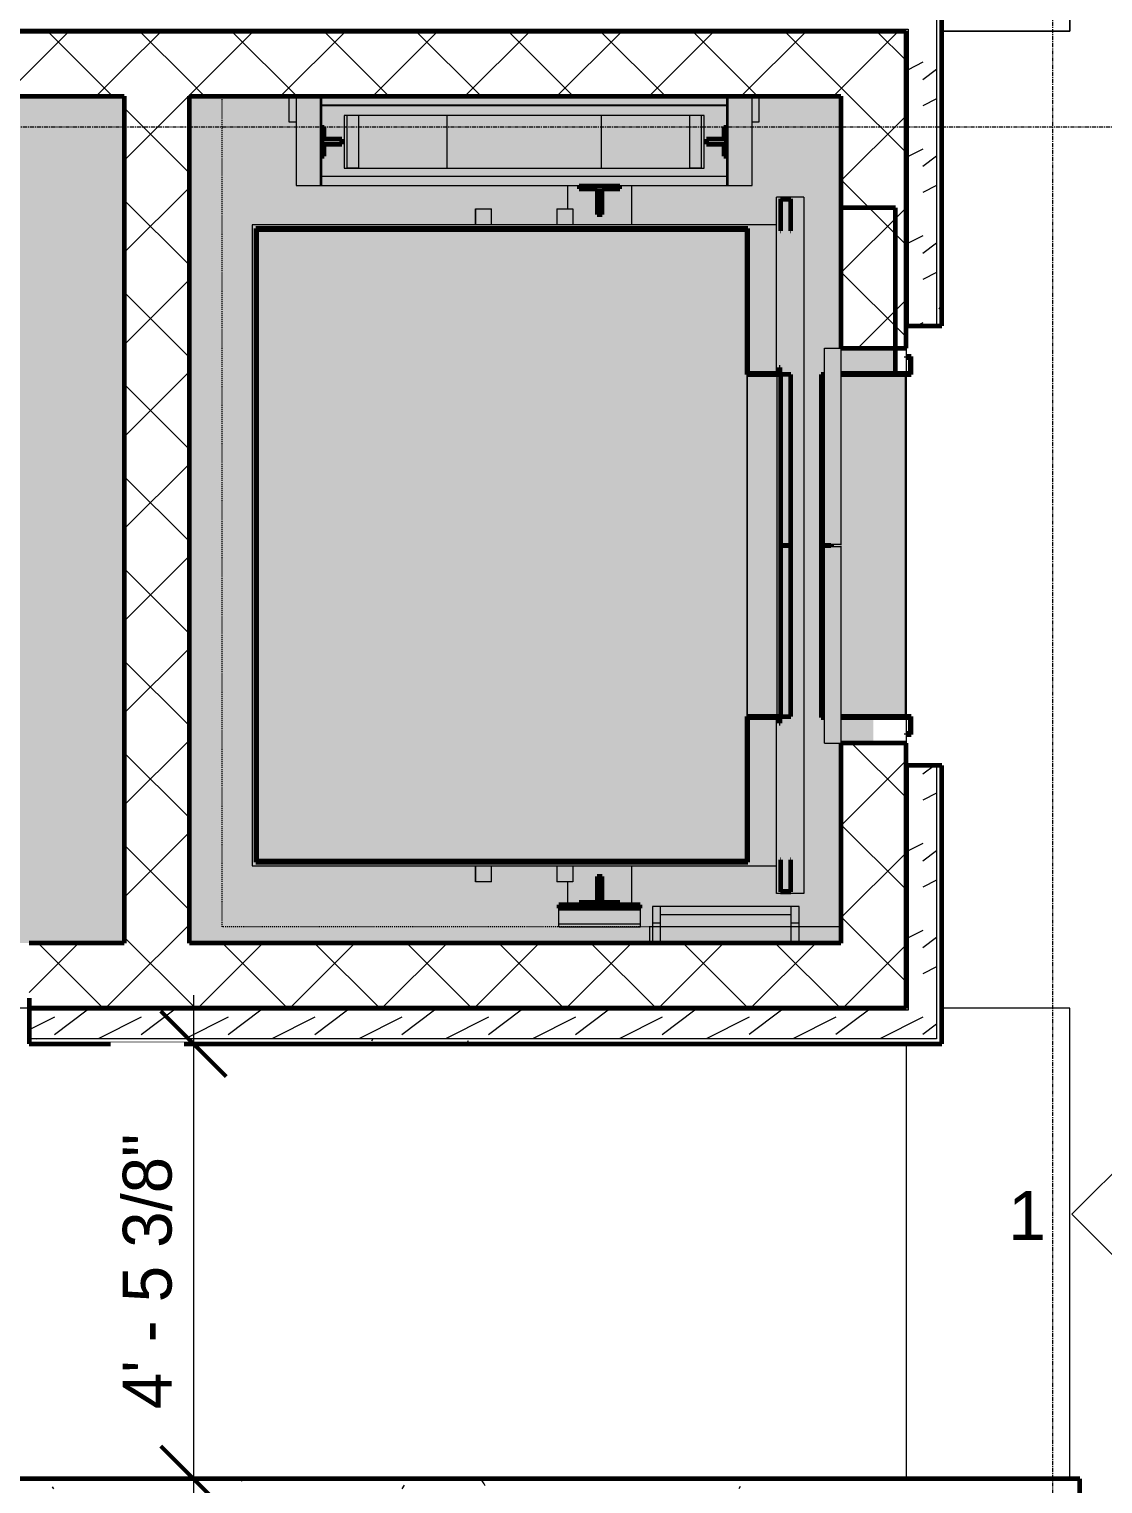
# Model space of a CAD drawing. Header units: inches. Extents: x -4105 to -1989, y 10980 to 12341.
# Drawn here: x -3607 to -3475.2, y 11368.6 to 11547.2 of the extents above; entities that cross this region are included whole.
import ezdxf

# ---------------------------------------------------------------- set-up
doc = ezdxf.new("R2010")
doc.units = ezdxf.units.IN
doc.header["$MEASUREMENT"] = 0
doc.linetypes.add('Dash', pattern=[0.25, 0.125, -0.125])
doc.linetypes.add('Grid Line 1_2_', pattern=[0.875, 0.5, -0.125, 0.125, -0.125])
for name, color, linetype, lineweight in [('0-1', 7, 'Continuous', 5), ('0-5', 10, 'Continuous', 18), ('A-ANNO-DIMS', 211, 'Continuous', 9), ('A-ANNO-DIMS-64', 211, 'Continuous', 9), ('A-FLOR-1', 10, 'Continuous', 18), ('A-GENM-2', 250, 'Continuous', 60), ('A-GENM-3', 55, 'Continuous', 9), ('A-GENM-4', 160, 'Continuous', 9), ('A-GENM-5', 7, 'Continuous', 9), ('A-GENM-HDLN-1', 7, 'Dash', 9), ('A-WALL', 113, 'Continuous', 18), ('A-WALL-2', 250, 'Continuous', 60), ('A-WALL-8', 113, 'Continuous', 5), ('A-WALL-9', 113, 'Continuous', 60), ('A-WALL-PATT-3', 252, 'Continuous', 9), ('A-WALL-PATT-4', 111, 'Continuous', 9), ('G-ANNO-SYMB-2', 111, 'Continuous', 9), ('G-IMPT-1', 55, 'Continuous', 9), ('G-IMPT-2', 1, 'Continuous', 9), ('I-WALL-2', 2, 'Continuous', 60), ('Q-SPCQ-1', 7, 'Continuous', 9), ('Q-SPCQ-3', 37, 'Continuous', 9), ('S-GRID-1', 1, 'Grid Line 1_2_', 9)]:
    doc.layers.add(name, color=color, linetype=linetype, lineweight=lineweight)
doc.layers.add('A-AREA-PATT-1', color=7, linetype='Continuous', lineweight=9, transparency=1)
doc.styles.add('Arial_1', font='arial.ttf', dxfattribs={"height": 6})
doc.styles.add('Century Gothic', font='ufonts.com_century-gothic.ttf', dxfattribs={"height": 6})
doc.dimstyles.new('OD__1_8__Tol__', dxfattribs={"dimscale": 12, "dimtxt": 6.26501, "dimasz": 0.666667, "dimexe": 0.5, "dimexo": 0.333333, "dimgap": 0.083333, "dimtad": 1, "dimdec": 3, "dimrnd": 0.125, "dimzin": 3, "dimdsep": 46, "dimlunit": 4, "dimtxsty": 'Century Gothic', "dimblk1": 'OBLIQUE', "dimblk2": 'OBLIQUE', "dimsah": 1, "dimcen": 0.09, "dimdle": 0.5, "dimazin": 0, "dimtfac": 1, "dimtdec": 4, "dimtix": 1, "dimtmove": 0, "dimatfit": 3, "dimfxl": 1, "dimtvp": 1, "dimtfill": 1, "dimfrac": 2, "dimtolj": 1, "dimtzin": 0, "dimarcsym": 2})
pattern_1 = [(45, (0, 0), (-5.656854, 5.656854), []), (135, (0, 0), (-5.656854, -5.656854), [])]
pattern_2 = [(0, (0, 0), (20.48, 5.12), [0.845, -14.515, 0.845, -14.515, -81.92]), (0, (0, 0), (20.48, 5.12), [-30.72, 0.845, -29.875, 0.845, -14.515, -35.84]), (0, (0, 0), (20.48, 5.12), [-76.8, 0.845, -9.395, 0.845, -24.755]), (120, (7.68, 2.56), (-14.67405, 15.1762003), [0.845, -14.515, 0.845, -14.515, -81.92]), (120, (7.68, 2.56), (-14.67405, 15.1762003), [-30.72, 0.845, -29.875, 0.845, -14.515, -35.84]), (120, (7.68, 2.56), (-14.67405, 15.1762003), [-76.8, 0.845, -9.395, 0.845, -24.755]), (240, (10.24, 12.8), (-5.80595, -20.2962003), [0.845, -14.515, 0.845, -14.515, -81.92]), (240, (10.24, 12.8), (-5.80595, -20.2962003), [-30.72, 0.845, -29.875, 0.845, -14.515, -35.84]), (240, (10.24, 12.8), (-5.80595, -20.2962003), [-76.8, 0.845, -9.395, 0.845, -24.755])]
pattern_3 = [(216.87, (4.265, 10.662), (31.9871619, 21.32545714), [5.331, -47.981]), (206.565, (10.662, 7.464), (-10.662476, -10.6620098), [11.921, -11.921]), (198.435, (10.662, 2.132), (-21.32449365, -10.6625869), [6.744, -26.974])]

# ---------------------------------------------------------------- blocks, each defined once
blk = doc.blocks.new('CTR - 1st Phase - Shell_rvt-1-ENLARGED FLOOR PLAN - 3RD FLOOR PLAN - EAST')
at = {"layer": 'A-FLOR-1'}
for p, q in [((-3479.22, 11546.99), (-3479.22, 11551.36)), ((-3479.22, 11551.36), (-3479.22, 11546.99)), ((-3494.95, 11546.99), (-3479.22, 11546.99)), ((-3479.22, 11546.99), (-3494.95, 11546.99)), ((-3499.32, 11508.05), (-3499.32, 11507.01)), ((-3499.32, 11506.89), (-3499.32, 11504.93)), ((-3499.32, 11504.8), (-3499.32, 11462.8)), ((-3499.32, 11462.68), (-3499.32, 11460.71)), ((-3499.32, 11460.59), (-3499.32, 11459.55)), ((-3607, 11426.99), (-3647, 11426.99)), ((-3479.22, 11426.99), (-3494.95, 11426.99)), ((-3479.22, 11369.19), (-3479.22, 11426.99)), ((-3499.32, 11422.61), (-3499.32, 11369.19))]:
    blk.add_line(p, q, dxfattribs=at)
at = {"layer": 'S-GRID-1'}
for p, q in [((-3481.32, 10979.75), (-3481.32, 12308.75)), ((-1989.4, 11535.19), (-4072.56, 11535.19))]:
    blk.add_line(p, q, dxfattribs=at)
blk = doc.blocks.new('Elevator Door-Center - 48_ x 84_-2010370-ENLARGED FLOOR PLAN - 3RD FLOOR PLAN - EAST')
at = {"layer": 'Q-SPCQ-3'}
for points in [[(-28.15, 4.96), (-28.15, 4), (-4.03, 4), (-4.03, 6), (-28.15, 6)], [(-3.78, 4), (20.35, 4), (20.35, 6), (-3.78, 6), (-3.78, 4.96)]]:
    blk.add_hatch(color=256, dxfattribs=at).paths.add_polyline_path(points, flags=0)
at = {"layer": 'Q-SPCQ-1'}
for p, q in [((-28.15, 6), (-4.03, 6)), ((-28.15, 6), (-28.15, 4)), ((-4.03, 4), (-4.03, 6)), ((-3.78, 6), (20.35, 6)), ((-3.78, 4), (-3.78, 6)), ((20.35, 6), (20.35, 4)), ((-4.03, 4), (-28.15, 4)), ((20.35, 4), (-3.78, 4))]:
    blk.add_line(p, q, dxfattribs=at)
blk = doc.blocks.new('Otis_G2S_06102019171910 - Duty_3000_Speed_150_Seismic_N_CabHeight_93_CabPanels_Y_EntHeight_84_CwtLoc_L2_CwtSafety_N_DoorHand_CO_OpeningType_Front_Glassback_N_FRSAME_NOH-2125003-ENLARGED FLOOR PLAN - 3RD FLOOR PLAN - EAST')
at = {"layer": 'A-GENM-3'}
h = blk.add_hatch(color=256, dxfattribs=at)
h.paths.add_polyline_path([(4.29, 7.4), (4.29, 6.15), (8.23, 6.15), (8.23, 6.19), (4.33, 6.19), (4.33, 7.36), (8.23, 7.36), (8.23, 7.4)], flags=0)
h.paths.add_polyline_path([(7.94, 42.75), (7.94, 11.44), (25.72, 11.44), (25.72, 7.6), (25, 7.6), (25, 7.48), (25.84, 7.48), (25.84, 11.56), (8.06, 11.56), (8.06, 71.72), (85.62, 71.72), (85.62, 11.56), (67.84, 11.56), (67.84, 7.48), (68.69, 7.48), (68.69, 7.6), (67.96, 7.6), (67.96, 11.44), (85.74, 11.44), (85.74, 71.84), (7.94, 71.84), (7.94, 71.66)], flags=0)
h.paths.add_polyline_path([(25.84, 6.15), (46.84, 6.15), (46.84, 7.4), (25.84, 7.4)], flags=0)
h.paths.add_polyline_path([(46.84, 6.15), (67.84, 6.15), (67.84, 7.4), (46.84, 7.4)], flags=0)
h.paths.add_polyline_path([(85.46, 7.4), (85.46, 7.36), (89.36, 7.36), (89.36, 6.19), (85.46, 6.19), (85.46, 6.15), (89.4, 6.15), (89.4, 7.4)], flags=0)
at = {"layer": 'G-IMPT-1'}
for points in [[(7.47, 72.31), (7.47, 7.9), (25.72, 7.9), (25.72, 11.44), (7.94, 11.44), (7.94, 71.84), (85.74, 71.84), (85.74, 11.44), (67.96, 11.44), (67.96, 7.9), (86.21, 7.9), (86.21, 72.31), (7.94, 72.31)], [(8.06, 71.72), (8.06, 11.56), (25.84, 11.56), (25.84, 11.5), (67.84, 11.5), (67.84, 11.56), (85.62, 11.56), (85.62, 71.72), (19.75, 71.72)], [(25.84, 11.44), (25.84, 7.84), (67.84, 7.84), (67.84, 11.5), (25.84, 11.5)]]:
    blk.add_hatch(color=256, dxfattribs=at).paths.add_polyline_path(points, flags=0)
h = blk.add_hatch(color=256, dxfattribs=at)
h.paths.add_polyline_path([(5.5, 42.89), (7.47, 42.89), (7.47, 44.86), (5.5, 44.86)], flags=0)
h.paths.add_polyline_path([(86.21, 42.89), (88.18, 42.89), (88.18, 44.86), (86.21, 44.86)], flags=0)
h = blk.add_hatch(color=256, dxfattribs=at)
h.paths.add_polyline_path([(5.5, 32.93), (7.47, 32.93), (7.47, 34.89), (5.5, 34.89)], flags=0)
h.paths.add_polyline_path([(86.21, 32.93), (88.18, 32.93), (88.18, 34.89), (86.21, 34.89)], flags=0)
h = blk.add_hatch(color=256, dxfattribs=at)
h.paths.add_polyline_path([(4.09, 7.9), (4.09, 4.56), (89.59, 4.56), (89.59, 7.9), (67.96, 7.9), (67.96, 7.6), (68.69, 7.6), (68.69, 7.48), (67.84, 7.48), (67.84, 7.84), (25.84, 7.84), (25.84, 7.48), (25, 7.48), (25, 7.6), (25.72, 7.6), (25.72, 7.9), (4.29, 7.9)], flags=0)
h.paths.add_polyline_path([(4.29, 7.4), (8.23, 7.4), (8.23, 7.36), (4.33, 7.36), (4.33, 6.19), (8.23, 6.19), (8.23, 6.15), (4.29, 6.15), (4.29, 7.36)], flags=0)
h.paths.add_polyline_path([(25.84, 7.4), (46.84, 7.4), (46.84, 6.15), (25.84, 6.15)], flags=0)
h.paths.add_polyline_path([(46.84, 7.4), (67.84, 7.4), (67.84, 6.15), (46.84, 6.15)], flags=0)
h.paths.add_polyline_path([(85.46, 7.4), (89.4, 7.4), (89.4, 6.15), (85.46, 6.15), (85.46, 6.19), (89.36, 6.19), (89.36, 7.36), (85.46, 7.36)], flags=0)
at = {"layer": 'A-GENM-2'}
for p, q in [((85.74, 71.84), (7.94, 71.84)), ((7.94, 71.84), (8.06, 71.72)), ((7.94, 71.84), (7.94, 11.44)), ((8.06, 71.72), (7.94, 71.84)), ((8.06, 71.72), (85.62, 71.72)), ((8.06, 11.56), (8.06, 71.72)), ((85.74, 71.84), (85.62, 71.72)), ((85.62, 71.72), (85.74, 71.84)), ((85.62, 71.72), (85.62, 11.56)), ((85.74, 11.44), (85.74, 71.84)), ((7.94, 11.44), (8.06, 11.44)), ((8.06, 11.44), (8.06, 11.56)), ((8.06, 11.56), (8.06, 11.44)), ((25.84, 11.56), (8.06, 11.56)), ((8.06, 11.44), (25.72, 11.44)), ((25.72, 11.44), (25.72, 7.6)), ((25.84, 7.48), (25.84, 11.56)), ((67.96, 11.44), (67.84, 11.56)), ((67.84, 11.56), (67.84, 7.48)), ((85.62, 11.56), (67.84, 11.56)), ((67.84, 11.56), (67.96, 11.44)), ((67.96, 7.6), (67.96, 11.44)), ((67.96, 11.44), (85.74, 11.44)), ((8.23, 7.4), (4.29, 7.4)), ((4.29, 7.4), (4.29, 6.15)), ((4.33, 6.19), (4.33, 7.36)), ((4.33, 7.36), (8.23, 7.36)), ((8.23, 7.36), (8.23, 7.4)), ((25.72, 7.6), (25, 7.6)), ((25, 7.6), (25, 7.48)), ((25, 7.48), (25.84, 7.48)), ((25.84, 7.48), (25.72, 7.6)), ((25.72, 7.6), (25.84, 7.48)), ((46.84, 7.4), (25.84, 7.4)), ((25.84, 7.4), (25.84, 6.15)), ((46.84, 6.15), (46.84, 7.4)), ((67.84, 7.4), (46.84, 7.4)), ((46.84, 7.4), (46.84, 6.15)), ((67.96, 7.6), (67.84, 7.48)), ((67.84, 7.48), (67.96, 7.6)), ((67.84, 7.48), (68.69, 7.48)), ((67.84, 6.15), (67.84, 7.4)), ((68.69, 7.6), (67.96, 7.6)), ((68.69, 7.48), (68.69, 7.6)), ((89.4, 7.4), (85.46, 7.4)), ((85.46, 7.4), (85.46, 7.36)), ((85.46, 7.36), (89.36, 7.36)), ((89.4, 7.4), (89.36, 7.36)), ((89.36, 7.36), (89.4, 7.4)), ((89.36, 7.36), (89.36, 6.19)), ((89.4, 6.15), (89.4, 7.4)), ((4.29, 6.15), (8.23, 6.15)), ((8.23, 6.19), (4.33, 6.19)), ((8.23, 6.15), (8.23, 6.19)), ((25.84, 6.15), (46.84, 6.15)), ((46.84, 6.15), (67.84, 6.15)), ((89.36, 6.19), (85.46, 6.19)), ((85.46, 6.19), (85.46, 6.15)), ((85.46, 6.15), (89.4, 6.15)), ((89.4, 6.15), (89.36, 6.19)), ((89.36, 6.19), (89.4, 6.15))]:
    blk.add_line(p, q, dxfattribs=at)
at = {"layer": 'A-GENM-5'}
for p, q in [((25.84, 11.56), (25.72, 11.44)), ((25.72, 11.44), (25.84, 11.56)), ((85.74, 11.44), (85.62, 11.56)), ((85.62, 11.56), (85.74, 11.44)), ((4.29, 7.4), (4.33, 7.36)), ((4.33, 7.36), (4.29, 7.4)), ((4.29, 6.15), (4.33, 6.19)), ((4.33, 6.19), (4.29, 6.15))]:
    blk.add_line(p, q, dxfattribs=at)
at = {"layer": 'G-IMPT-2'}
for p, q in [((7.47, 72.31), (7.47, 7.9)), ((86.21, 72.31), (7.47, 72.31)), ((86.21, 7.9), (86.21, 72.31)), ((7.47, 44.86), (5.5, 44.86)), ((5.5, 42.89), (5.5, 44.86)), ((5.5, 44.86), (7.47, 44.86)), ((88.18, 44.86), (86.21, 44.86)), ((86.21, 44.86), (88.18, 44.86)), ((88.18, 44.86), (88.18, 42.89)), ((5.5, 42.89), (7.47, 42.89)), ((86.21, 42.89), (88.18, 42.89)), ((7.47, 34.89), (5.5, 34.89)), ((5.5, 32.93), (5.5, 34.89)), ((88.18, 34.89), (86.21, 34.89)), ((88.18, 34.89), (88.18, 32.93)), ((7.47, 32.93), (5.5, 32.93)), ((7.47, 32.93), (5.5, 32.93)), ((88.18, 32.93), (86.21, 32.93)), ((88.18, 32.93), (86.21, 32.93)), ((67.84, 11.5), (25.84, 11.5)), ((25.84, 11.5), (67.84, 11.5)), ((4.09, 4.56), (4.09, 7.9)), ((4.09, 7.9), (25.72, 7.9)), ((7.47, 7.9), (25.72, 7.9)), ((25.84, 7.84), (67.84, 7.84)), ((67.96, 7.9), (89.59, 7.9)), ((67.96, 7.9), (86.21, 7.9)), ((89.59, 4.56), (89.59, 7.9)), ((89.59, 4.56), (4.09, 4.56))]:
    blk.add_line(p, q, dxfattribs=at)
blk = doc.blocks.new('Otis_G2S_06102019171910 - Duty_3000_Speed_150_Seismic_N_CwtLoc_L2_PitDepth_60_OpeningType_Front_CwtSafety_N_FRSAME_NPT-2125002-ENLARGED FLOOR PLAN - 3RD FLOOR PLAN - EAST')
at = {"layer": 'G-IMPT-1'}
h = blk.add_hatch(color=256, dxfattribs=at)
h.paths.add_polyline_path([(92.16, 63.73), (92.16, 14.06), (94.66, 14.06), (94.66, 14.37), (96.1, 14.37), (96.1, 16.5), (96.72, 16.5), (96.72, 14.37), (98.16, 14.37), (98.16, 14.06), (100.82, 14.06), (100.82, 63.73), (98.16, 63.73), (98.16, 63.43), (96.72, 63.43), (96.72, 61.3), (96.1, 61.3), (96.1, 63.43), (94.66, 63.43), (94.66, 63.73), (93.18, 63.73)], flags=0)
h.paths.add_polyline_path([(93.18, 42.75), (93.18, 60.99), (99.64, 60.99), (99.64, 16.8), (93.18, 16.8), (93.18, 34.89)], flags=0)
for points in [[(100.82, 27.48), (100.82, 14.06), (100.94, 14.06), (100.94, 63.73), (100.82, 63.73), (100.82, 42.75)], [(93.18, 32.93), (93.18, 29.39), (99.64, 29.39), (99.64, 48.39), (93.18, 48.39), (93.18, 33.18)], [(2.69, 32.13), (2.97, 32.13), (2.97, 29.94), (6.16, 29.94), (6.16, 29.31), (2.97, 29.31), (2.97, 27.13), (2.69, 27.13), (2.69, 25.69), (7.44, 25.69), (7.47, 25.74), (7.47, 32.93), (5.5, 32.93), (5.5, 33.56), (2.69, 33.56), (2.69, 32.93)]]:
    blk.add_hatch(color=256, dxfattribs=at).paths.add_polyline_path(points, flags=0)
h = blk.add_hatch(color=256, dxfattribs=at)
h.paths.add_polyline_path([(93.18, 60.99), (93.18, 16.8), (99.64, 16.8), (99.64, 60.99), (94.76, 60.99)], flags=0)
h.paths.add_polyline_path([(93.18, 29.39), (93.18, 48.39), (99.64, 48.39), (99.64, 29.39), (94.76, 29.39)], flags=0)
h = blk.add_hatch(color=256, dxfattribs=at)
h.paths.add_polyline_path([(86.21, 29.31), (86.21, 25.72), (86.24, 25.69), (90.99, 25.69), (90.99, 33.56), (88.18, 33.56), (88.18, 32.93), (86.21, 32.93), (86.21, 29.94)], flags=0)
h.paths.add_polyline_path([(87.46, 29.31), (87.46, 29.94), (90.65, 29.94), (90.65, 32.13), (90.96, 32.13), (90.96, 27.13), (90.65, 27.13), (90.65, 29.31), (88.18, 29.31)], flags=0)
at = {"layer": 'G-IMPT-2'}
for p, q in [((92.16, 63.73), (94.66, 63.73)), ((98.16, 63.73), (100.82, 63.73)), ((100.82, 63.73), (100.94, 63.73)), ((100.82, 14.06), (100.82, 63.73)), ((100.94, 63.73), (100.94, 14.06)), ((93.18, 60.99), (93.18, 16.8)), ((99.64, 60.99), (93.18, 60.99)), ((99.64, 16.8), (99.64, 60.99)), ((93.19, 60.68), (93.19, 59.18)), ((99.63, 60.68), (93.19, 60.68)), ((93.19, 59.18), (99.63, 59.18)), ((99.63, 59.18), (99.63, 60.68)), ((93.18, 48.39), (93.18, 29.39)), ((99.64, 48.39), (93.18, 48.39)), ((99.64, 29.39), (99.64, 48.39)), ((5.5, 33.56), (2.69, 33.56)), ((2.69, 33.56), (2.69, 32.13)), ((90.99, 33.56), (88.18, 33.56)), ((90.99, 25.69), (90.99, 33.56)), ((93.18, 29.39), (99.64, 29.39)), ((2.69, 27.13), (2.69, 25.69)), ((2.69, 25.69), (7.44, 25.69)), ((7.44, 25.69), (7.47, 25.72)), ((86.21, 25.72), (86.24, 25.69)), ((86.24, 25.69), (90.99, 25.69)), ((93.19, 18.61), (93.19, 17.11)), ((99.63, 18.61), (93.19, 18.61)), ((99.63, 17.11), (99.63, 18.61)), ((93.18, 16.8), (99.64, 16.8)), ((93.19, 17.11), (99.63, 17.11))]:
    blk.add_line(p, q, dxfattribs=at)
blk = doc.blocks.new('Otis_G2S_06102019171910 - Otis_G2S_06102019171910-2044336-ENLARGED FLOOR PLAN - 3RD FLOOR PLAN - EAST')
at = {"layer": 'A-GENM-3'}
h = blk.add_hatch(color=256, dxfattribs=at)
h.paths.add_polyline_path([(91.02, 12.21), (91.02, 10.91), (102, 10.91), (102, 13.86), (91.02, 13.86)], flags=0)
h.paths.add_polyline_path([(91.02, 63.94), (102, 63.94), (102, 66.89), (91.02, 66.89)], flags=0)
h = blk.add_hatch(color=256, dxfattribs=at)
h.paths.add_polyline_path([(98.85, 66.89), (102, 66.89), (102, 67.78), (98.85, 67.78)], flags=0)
h.paths.add_polyline_path([(98.85, 10.91), (98.85, 10.02), (102, 10.02), (102, 10.91), (101.31, 10.91)], flags=0)
h = blk.add_hatch(color=256, dxfattribs=at)
h.paths.add_polyline_path([(91.02, 13.86), (102, 13.86), (102, 14.06), (91.02, 14.06)], flags=0)
h.paths.add_polyline_path([(91.02, 63.94), (91.02, 63.74), (102, 63.74), (102, 63.94), (91.7, 63.94)], flags=0)
for points in [[(91.02, 63.74), (91.02, 14.06), (92.16, 14.06), (92.16, 63.74)], [(0, 24.63), (0.37, 24.63), (0.37, 34.63), (0, 34.63)], [(0.37, 34.63), (0.37, 24.63), (2.3, 24.63), (2.3, 34.63), (1, 34.63)], [(2.3, 27.48), (2.3, 24.63), (2.68, 24.63), (2.68, 34.63), (2.3, 34.63), (2.3, 32.93)], [(1.49, 12.21), (1.49, 6.14), (2.49, 6.14), (2.49, 22.14), (1.49, 22.14)], [(25.69, 2), (46.69, 2), (46.69, 1.25), (46.81, 1.25), (46.81, 2.41), (25.69, 2.41)], [(46.81, 1.25), (46.94, 1.25), (46.94, 2), (67.81, 2), (67.81, 2.41), (46.81, 2.41), (46.81, 2)], [(25.81, -7.88), (67.81, -7.88), (67.81, 0), (46.94, 0), (46.94, 0.96), (46.69, 0.96), (46.69, 0), (25.81, 0), (25.81, -3.05)], [(67.81, -3.05), (67.81, -6.69), (71.06, -6.69), (71.06, 0), (67.81, 0)]]:
    blk.add_hatch(color=256, dxfattribs=at).paths.add_polyline_path(points, flags=0)
h = blk.add_hatch(color=256, dxfattribs=at)
h.paths.add_polyline_path([(94.66, 63.74), (94.66, 63.43), (96.1, 63.43), (96.1, 61.3), (96.72, 61.3), (96.72, 63.43), (98.16, 63.43), (98.16, 63.74), (94.76, 63.74)], flags=0)
h.paths.add_polyline_path([(94.66, 14.06), (98.16, 14.06), (98.16, 14.37), (96.72, 14.37), (96.72, 16.5), (96.1, 16.5), (96.1, 14.37), (94.66, 14.37), (94.66, 14.06)], flags=0)
h = blk.add_hatch(color=256, dxfattribs=at)
h.paths.add_polyline_path([(2.68, 27.48), (2.68, 27.13), (2.97, 27.13), (2.97, 29.31), (6.16, 29.31), (6.16, 29.94), (2.97, 29.94), (2.97, 32.13), (2.68, 32.13), (2.68, 29.31)], flags=0)
h.paths.add_polyline_path([(87.46, 29.94), (87.46, 29.31), (90.65, 29.31), (90.65, 27.13), (90.96, 27.13), (90.96, 32.13), (90.65, 32.13), (90.65, 29.94), (88.18, 29.94)], flags=0)
h = blk.add_hatch(color=256, dxfattribs=at)
h.paths.add_polyline_path([(0, 23.14), (0, 22.14), (0.49, 22.14), (0.49, 23.14), (0.37, 23.14)], flags=0)
h.paths.add_polyline_path([(0, 6.14), (0, 5.14), (0.49, 5.14), (0.49, 6.14)], flags=0)
h = blk.add_hatch(color=256, dxfattribs=at)
h.paths.add_polyline_path([(0.49, 22.54), (0.49, 22.14), (2.49, 22.14), (2.49, 23.14), (0.49, 23.14)], flags=0)
h.paths.add_polyline_path([(0.49, 6.14), (0.49, 5.14), (2.49, 5.14), (2.49, 6.14), (1, 6.14)], flags=0)
h = blk.add_hatch(color=256, dxfattribs=at)
h.paths.add_polyline_path([(23.6, -8.34), (23.6, -8.64), (25.81, -8.64), (25.81, 0), (25.69, 0), (25.69, -8.52), (23.73, -8.52), (23.73, -8), (23.6, -8)], flags=0)
h.paths.add_polyline_path([(67.81, -8.64), (70.02, -8.64), (70.02, -8), (69.9, -8), (69.9, -8.52), (67.94, -8.52), (67.91, -6.69), (67.81, -6.69), (67.81, -8)], flags=0)
h = blk.add_hatch(color=256, dxfattribs=at)
h.paths.add_polyline_path([(25.53, -8), (25.69, -8), (25.69, -7.93)], flags=0)
h.paths.add_polyline_path([(25.81, -7.88), (25.81, -8), (67.81, -8), (67.81, -7.88), (38.51, -7.88)], flags=0)
h.paths.add_polyline_path([(67.94, -8), (68.09, -8), (67.94, -7.93)], flags=0)
at = {"layer": 'A-GENM-4'}
blk.add_hatch(color=256, dxfattribs=at).paths.add_polyline_path([(-2, 23.5), (-2, 0), (0, 0), (0, 23.5)], flags=0)
at = {"layer": 'A-GENM-2'}
for p, q in [((98.16, 63.74), (94.66, 63.74)), ((94.66, 63.74), (94.66, 63.43)), ((94.66, 63.43), (96.1, 63.43)), ((96.1, 63.43), (96.1, 61.3)), ((96.72, 61.3), (96.72, 63.43)), ((96.72, 63.43), (98.16, 63.43)), ((98.16, 63.43), (98.16, 63.74)), ((96.1, 61.3), (96.72, 61.3)), ((2.68, 34.63), (2.3, 34.63)), ((2.3, 34.63), (2.3, 24.63)), ((2.68, 24.63), (2.68, 34.63)), ((2.97, 32.13), (2.66, 32.13)), ((2.66, 32.13), (2.66, 27.13)), ((2.97, 29.94), (2.97, 32.13)), ((90.96, 32.13), (90.65, 32.13)), ((90.65, 32.13), (90.65, 29.94)), ((90.96, 27.13), (90.96, 32.13)), ((6.16, 29.94), (2.97, 29.94)), ((2.97, 27.13), (2.97, 29.31)), ((2.97, 29.31), (6.16, 29.31)), ((6.16, 29.31), (6.16, 29.94)), ((90.65, 29.94), (87.46, 29.94)), ((87.46, 29.94), (87.46, 29.31)), ((87.46, 29.31), (90.65, 29.31)), ((90.65, 29.31), (90.65, 27.13)), ((2.66, 27.13), (2.97, 27.13)), ((90.65, 27.13), (90.96, 27.13)), ((2.3, 24.63), (2.68, 24.63)), ((96.72, 16.5), (96.1, 16.5)), ((96.1, 16.5), (96.1, 14.37)), ((96.72, 14.37), (96.72, 16.5)), ((96.1, 14.37), (94.66, 14.37)), ((94.66, 14.37), (94.66, 14.06)), ((98.16, 14.37), (96.72, 14.37)), ((98.16, 14.06), (98.16, 14.37)), ((94.66, 14.06), (98.16, 14.06)), ((46.81, 2.41), (25.69, 2.41)), ((25.69, 2.41), (25.69, 2)), ((67.81, 2.41), (46.81, 2.41)), ((46.81, 2.41), (46.81, 1.25)), ((46.81, 1.25), (46.81, 2.41)), ((67.81, 2), (67.81, 2.41)), ((46.69, 1.25), (46.81, 1.25)), ((46.81, 1.25), (46.94, 1.25)), ((25.69, 0), (25.69, -8.52)), ((25.81, -8.64), (25.81, 0)), ((67.81, 0), (67.81, -6.69)), ((67.81, 0), (67.81, -8.64)), ((67.94, -8.52), (67.94, 0)), ((88.31, 0), (71.06, 0)), ((88.31, -6.69), (88.31, 0)), ((67.81, -6.69), (88.31, -6.69)), ((23.73, -8), (23.6, -8)), ((23.6, -8), (23.6, -8.64)), ((23.6, -8.64), (25.81, -8.64)), ((23.73, -8.52), (23.73, -8)), ((25.69, -8.52), (23.73, -8.52)), ((67.81, -8.64), (70.02, -8.64)), ((69.9, -8.52), (67.94, -8.52)), ((70.02, -8), (69.9, -8)), ((69.9, -8), (69.9, -8.52)), ((70.02, -8.64), (70.02, -8))]:
    blk.add_line(p, q, dxfattribs=at)
at = {"layer": 'A-GENM-5'}
for p, q in [((102, 66.89), (91.02, 66.89)), ((91.02, 66.89), (91.02, 63.94)), ((102, 67.78), (98.85, 67.78)), ((98.85, 67.78), (98.85, 66.89)), ((102, 63.94), (91.02, 63.94)), ((91.02, 63.94), (91.02, 63.74)), ((91.02, 63.74), (91.02, 14.06)), ((91.02, 63.74), (102, 63.74)), ((92.16, 14.06), (92.16, 63.74)), ((0, 34.63), (0.37, 34.63)), ((0, 34.63), (0, 24.63)), ((0.37, 34.63), (2.3, 34.63)), ((0.37, 34.63), (0.37, 24.63)), ((0, 23.5), (-2, 23.5)), ((0.37, 24.63), (0, 24.63)), ((0, 0), (0, 23.5)), ((2.3, 24.63), (0.37, 24.63)), ((0.49, 23.14), (-2, 23.14)), ((-2, 22.14), (0.49, 22.14)), ((2.49, 23.14), (0.49, 23.14)), ((0.49, 23.14), (0.49, 22.14)), ((0.49, 22.14), (2.49, 22.14)), ((1.49, 22.14), (1.49, 6.14)), ((2.49, 22.14), (2.49, 23.14)), ((2.49, 6.14), (2.49, 22.14)), ((91.02, 14.06), (91.02, 13.86)), ((94.66, 14.06), (91.02, 14.06)), ((91.02, 13.86), (102, 13.86)), ((91.02, 13.86), (91.02, 10.91)), ((102, 14.06), (98.16, 14.06)), ((91.02, 10.91), (102, 10.91)), ((98.85, 10.91), (98.85, 10.02)), ((98.85, 10.02), (102, 10.02)), ((0.49, 6.14), (-2, 6.14)), ((2.49, 6.14), (0.49, 6.14)), ((0.49, 6.14), (0.49, 5.14)), ((2.49, 5.14), (2.49, 6.14)), ((-2, 5.14), (0.49, 5.14)), ((0.49, 5.14), (2.49, 5.14)), ((46.94, 0.96), (46.69, 0.96)), ((25.69, -7.93), (25.53, -8)), ((67.81, -7.88), (25.81, -7.88)), ((68.09, -8), (67.94, -7.93))]:
    blk.add_line(p, q, dxfattribs=at)
at = {"layer": 'A-GENM-HDLN-1'}
for p, q in [((0, 0), (0, 75.98)), ((0, 75.98), (102, 75.98)), ((102, 75.98), (102, 0)), ((102, 0), (0, 0))]:
    blk.add_line(p, q, dxfattribs=at)
for name in ['Otis_G2S_06102019171910 - Duty_3000_Speed_150_Seismic_N_CabHeight_93_CabPanels_Y_EntHeight_84_CwtLoc_L2_CwtSafety_N_DoorHand_CO_OpeningType_Front_Glassback_N_FRSAME_NOH-2125003-ENLARGED FLOOR PLAN - 3RD FLOOR PLAN - EAST', 'Otis_G2S_06102019171910 - Duty_3000_Speed_150_Seismic_N_CwtLoc_L2_PitDepth_60_OpeningType_Front_CwtSafety_N_FRSAME_NPT-2125002-ENLARGED FLOOR PLAN - 3RD FLOOR PLAN - EAST']:
    blk.add_blockref(name, (0, 0))
blk = doc.blocks.new('CTR - 1st Phase -Stairs _ Elevators_rvt-1-ENLARGED FLOOR PLAN - 3RD FLOOR PLAN - EAST')
at = {"layer": 'A-WALL-PATT-3'}
h = blk.add_hatch(dxfattribs=at)
h.set_pattern_fill('FP_37', color=256, style=0, pattern_type=2)
h.set_pattern_definition(pattern_1)
h.paths.add_polyline_path([(-3772.6, 11538.99), (-3595.32, 11538.99), (-3595.32, 11546.99), (-3819.32, 11546.99), (-3819.32, 11538.99), (-3816.6, 11538.99)], flags=0)
h = blk.add_hatch(dxfattribs=at)
h.set_pattern_fill('FP_37', color=256, style=0, pattern_type=2)
h.set_pattern_definition(pattern_1)
h.paths.add_polyline_path([(-3587.32, 11426.99), (-3587.32, 11546.99), (-3595.32, 11546.99), (-3595.32, 11426.99)], flags=0)
h = blk.add_hatch(dxfattribs=at)
h.set_pattern_fill('FP_37', color=256, style=0, pattern_type=2)
h.set_pattern_definition(pattern_1)
h.paths.add_polyline_path([(-3587.32, 11538.99), (-3499.32, 11538.99), (-3499.32, 11546.99), (-3587.32, 11546.99)], flags=0)
h = blk.add_hatch(dxfattribs=at)
h.set_pattern_fill('FP_37', color=256, style=0, pattern_type=2)
h.set_pattern_definition(pattern_1)
h.paths.add_polyline_path([(-3499.32, 11426.99), (-3499.32, 11459.55), (-3507.32, 11459.55), (-3507.32, 11426.99)], flags=0)
h.paths.add_polyline_path([(-3504.27, 11508.05), (-3499.32, 11508.05), (-3499.32, 11538.99), (-3507.32, 11538.99), (-3507.32, 11508.05)], flags=0)
h = blk.add_hatch(dxfattribs=at)
h.set_pattern_fill('FP_37', color=256, style=0, pattern_type=2)
h.set_pattern_definition(pattern_1)
h.paths.add_polyline_path([(-3794.34, 11426.99), (-3647, 11426.99), (-3647, 11434.99), (-3819.32, 11434.99), (-3819.32, 11426.99), (-3816.6, 11426.99)], flags=0)
h.paths.add_polyline_path([(-3595.32, 11426.99), (-3595.32, 11434.99), (-3607, 11434.99), (-3607, 11426.99), (-3605.71, 11426.99)], flags=0)
h = blk.add_hatch(dxfattribs=at)
h.set_pattern_fill('FP_37', color=256, style=0, pattern_type=2)
h.set_pattern_definition(pattern_1)
h.paths.add_polyline_path([(-3580.6, 11426.99), (-3507.32, 11426.99), (-3507.32, 11434.99), (-3587.32, 11434.99), (-3587.32, 11426.99)], flags=0)
at = {"layer": 'A-WALL-2'}
for p, q in [((-3595.32, 11546.99), (-3819.32, 11546.99)), ((-3587.32, 11546.99), (-3595.32, 11546.99)), ((-3499.32, 11546.99), (-3587.32, 11546.99)), ((-3499.32, 11538.99), (-3499.32, 11546.99)), ((-3819.32, 11538.99), (-3595.32, 11538.99)), ((-3595.32, 11538.99), (-3595.32, 11434.99)), ((-3587.32, 11434.99), (-3587.32, 11538.99)), ((-3587.32, 11538.99), (-3507.32, 11538.99)), ((-3507.32, 11538.99), (-3507.32, 11508.05)), ((-3499.32, 11508.05), (-3499.32, 11538.99)), ((-3507.32, 11508.05), (-3499.32, 11508.05)), ((-3499.32, 11459.55), (-3507.32, 11459.55)), ((-3507.32, 11459.55), (-3507.32, 11434.99)), ((-3499.32, 11426.99), (-3499.32, 11459.55)), ((-3595.32, 11434.99), (-3607, 11434.99)), ((-3507.32, 11434.99), (-3587.32, 11434.99)), ((-3607, 11428.24), (-3607, 11426.99)), ((-3607, 11426.99), (-3595.32, 11426.99)), ((-3595.32, 11426.99), (-3587.32, 11426.99)), ((-3587.32, 11426.99), (-3507.32, 11426.99)), ((-3507.32, 11426.99), (-3499.32, 11426.99))]:
    blk.add_line(p, q, dxfattribs=at)
at = {"layer": '0-5'}
for name, p, rotation in [('Otis_G2S_06102019171910 - Otis_G2S_06102019171910-2044336-ENLARGED FLOOR PLAN - 3RD FLOOR PLAN - EAST', (-3507.32, 11436.99), 90.0000000000184), ('Elevator Door-Center - 48_ x 84_-2010370-ENLARGED FLOOR PLAN - 3RD FLOOR PLAN - EAST', (-3503.32, 11487.7), 90.0000000000186)]:
    blk.add_blockref(name, p, dxfattribs=dict(at, rotation=rotation))
blk = doc.blocks.new('Elevation - Filled Arrow-151867-ENLARGED FLOOR PLAN - 3RD FLOOR PLAN - EAST')
at = {"layer": 'G-ANNO-SYMB-2'}
for p, q in [((0, 0.3536), (-0.1768, 0.1768)), ((0.1768, 0.1768), (0, 0.3536))]:
    blk.add_line(p, q, dxfattribs=at)
blk.add_arc((0, 0), 0.25, 45, 135, dxfattribs=at)
blk = doc.blocks.new('DIMBLOCK1-ENLARGED FLOOR PLAN - 3RD FLOOR PLAN - EAST')
at = {"layer": 'A-ANNO-DIMS-64'}
for p, q in [((-3586.81, 11428.61), (-3586.81, 11363.19)), ((-3585.15, 11422.61), (-3592.81, 11422.61)), ((-3586.81, 11422.61), (-3585.15, 11422.61)), ((-3585.15, 11369.19), (-3592.81, 11369.19)), ((-3586.81, 11369.19), (-3585.15, 11369.19))]:
    blk.add_line(p, q, dxfattribs=at)
at = {"layer": 'A-ANNO-DIMS-64', "lineweight": 50}
for p, q in [((-3586.81, 11422.61), (-3590.81, 11426.61)), ((-3586.81, 11422.61), (-3582.81, 11418.61)), ((-3586.81, 11369.19), (-3590.81, 11373.19)), ((-3586.81, 11369.19), (-3582.81, 11365.19))]:
    blk.add_line(p, q, dxfattribs=at)
at = {"layer": 'A-ANNO-DIMS-64', "color": 0, "insert": (-3595.5, 11377.75), "char_height": 6, "width": 43.5567, "attachment_point": 1, "rotation": 90, "line_spacing_factor": 0.984502, "style": 'Century Gothic', "bg_fill": 3, "box_fill_scale": 1.25, "bg_fill_color": 256, "bg_fill_true_color": 13158600, "bg_fill_transparency": 0}
blk.add_mtext('4\' - 5 3/8"', dxfattribs=at)
blk = doc.blocks.new('_Oblique')
at = {"color": 0, "linetype": 'ByBlock', "lineweight": -2}
blk.add_line((-0.5, -0.5), (0.5, 0.5), dxfattribs=at)

msp = doc.modelspace()

# ---------------------------------------------------------------- hatches: boundary and pattern name
at = {"layer": 'A-AREA-PATT-1'}
msp.add_hatch(color=256, dxfattribs=at).paths.add_polyline_path([(-3608.9987, 11434.9894), (-3595.3237, 11434.9894), (-3595.3237, 11538.9894), (-3673.5987, 11538.9894), (-3673.5987, 11490.9894), (-3684.5987, 11490.9894), (-3684.5987, 11434.9894), (-3610.7487, 11434.9894), (-3610.7487, 11469.9894), (-3608.9987, 11469.9894), (-3608.9987, 11444.7729)], flags=0)
h = msp.add_hatch(color=256, dxfattribs=at)
h.paths.add_polyline_path([(-3507.3237, 11459.5504), (-3503.3237, 11459.5504), (-3503.3237, 11462.6754), (-3507.3237, 11462.6754), (-3507.3237, 11461.8434)], flags=0)
h.paths.add_polyline_path([(-3587.3237, 11434.9894), (-3530.8197, 11434.9894), (-3530.8197, 11436.9894), (-3530.4655, 11436.9894), (-3530.4655, 11439.4814), (-3512.4655, 11439.4814), (-3512.4655, 11436.9894), (-3507.3237, 11436.9894), (-3507.3237, 11459.5504), (-3509.3237, 11459.5504), (-3509.3237, 11462.6754), (-3509.73, 11462.6754), (-3509.73, 11504.8004), (-3509.3237, 11504.8004), (-3509.3237, 11508.0504), (-3507.3237, 11508.0504), (-3507.3237, 11538.9894), (-3517.3471, 11538.9894), (-3517.3471, 11535.8398), (-3518.2327, 11535.8398), (-3518.2327, 11528.0051), (-3574.2169, 11528.0051), (-3574.2169, 11535.8398), (-3575.1025, 11535.8398), (-3575.1025, 11538.9894), (-3587.3237, 11538.9894), (-3587.3237, 11456.8004)], flags=0)
h.paths.add_polyline_path([(-3529.4655, 11436.9894), (-3513.4655, 11436.9894), (-3513.4655, 11438.4814), (-3529.4655, 11438.4814), (-3529.4655, 11437.3644)], flags=0)
h.paths.add_polyline_path([(-3541.9497, 11436.9894), (-3541.9497, 11439.6666), (-3540.8842, 11439.6823), (-3540.8842, 11442.4934), (-3542.2184, 11442.4934), (-3542.2184, 11444.4619), (-3550.2184, 11444.4619), (-3550.2184, 11442.4934), (-3552.1874, 11442.4934), (-3552.1874, 11444.4619), (-3579.6337, 11444.4619), (-3579.6337, 11523.2019), (-3552.1874, 11523.2019), (-3552.1874, 11525.1704), (-3550.2184, 11525.1704), (-3550.2184, 11523.2019), (-3542.2184, 11523.2019), (-3542.2184, 11525.1704), (-3540.8842, 11525.1704), (-3540.8842, 11527.9815), (-3533.0092, 11527.954), (-3533.0092, 11523.2315), (-3533.0092, 11523.2019), (-3515.2237, 11523.2019), (-3515.2237, 11526.5819), (-3511.8837, 11526.5819), (-3511.8837, 11441.0819), (-3515.2237, 11441.0819), (-3515.2237, 11444.4619), (-3533.0411, 11444.4619), (-3533.0092, 11444.4323), (-3533.0092, 11439.6823), (-3531.9497, 11439.6666), (-3531.9497, 11436.9894)], flags=0)
h.paths.add_polyline_path([(-3508.5737, 11483.6754), (-3508.2808, 11483.6754), (-3508.2808, 11483.9254), (-3508.5737, 11483.9254), (-3508.5737, 11483.8004)], flags=0)
h.paths.add_polyline_path([(-3571.0673, 11529.1468), (-3571.0575, 11529.1468), (-3571.0575, 11537.9263), (-3521.3823, 11537.9263), (-3521.3823, 11538.9894), (-3571.0673, 11538.9894), (-3571.0673, 11530.1655)], flags=0)
at = {"layer": 'A-WALL-8'}
msp.add_hatch(color=256, dxfattribs=at).paths.add_polyline_path([(-3819.3237, 11546.9894), (-3499.0737, 11546.9894), (-3499.0737, 11547.2394), (-3819.3237, 11547.2394)], flags=0)
h = msp.add_hatch(color=256, dxfattribs=at)
h.paths.add_polyline_path([(-3499.3237, 11426.9894), (-3499.0737, 11426.99), (-3499.0737, 11456.8004), (-3499.3237, 11456.8004), (-3499.3237, 11434.9894)], flags=0)
h.paths.add_polyline_path([(-3499.3237, 11510.8004), (-3499.0737, 11510.8004), (-3499.0737, 11546.9894), (-3499.3237, 11546.9894), (-3499.3237, 11512.9974)], flags=0)
h = msp.add_hatch(color=256, dxfattribs=at)
h.paths.add_polyline_path([(-3819.3237, 11426.7394), (-3646.9987, 11426.7394), (-3646.9987, 11426.9894), (-3819.3237, 11426.9894)], flags=0)
h.paths.add_polyline_path([(-3580.6043, 11426.7394), (-3499.0737, 11426.7394), (-3499.0737, 11426.9894), (-3606.9987, 11426.9894), (-3606.9987, 11426.7394), (-3587.3237, 11426.7394)], flags=0)
at = {"layer": 'A-WALL-PATT-4'}
h = msp.add_hatch(dxfattribs=at)
h.set_pattern_fill('FP_1', color=256, style=0, pattern_type=2)
h.set_pattern_definition(pattern_2)
h.paths.add_polyline_path([(-3494.9487, 11423.2394), (-3494.9487, 11456.8004), (-3495.5737, 11456.8004), (-3495.5737, 11423.2394)], flags=0)
h.paths.add_polyline_path([(-3494.9487, 11510.8004), (-3494.9487, 11550.7394), (-3495.5737, 11550.7394), (-3495.5737, 11510.8004)], flags=0)
h = msp.add_hatch(dxfattribs=at)
h.set_pattern_fill('FP_2', color=256, style=0, pattern_type=2)
h.set_pattern_definition(pattern_3)
h.paths.add_polyline_path([(-3495.579, 11426.7394), (-3495.5737, 11426.7394), (-3495.5737, 11456.8004), (-3499.0737, 11456.8004), (-3499.0737, 11426.7394)], flags=0)
h.paths.add_polyline_path([(-3499.0737, 11510.8004), (-3495.5737, 11510.8004), (-3495.5737, 11547.2394), (-3499.0737, 11547.2237), (-3499.0737, 11512.9974)], flags=0)
h = msp.add_hatch(dxfattribs=at)
h.set_pattern_fill('FP_2', color=256, style=0, pattern_type=2)
h.set_pattern_definition(pattern_3)
h.paths.add_polyline_path([(-3819.3237, 11423.2394), (-3666.8737, 11423.2394), (-3666.8737, 11426.7394), (-3819.3237, 11426.7394)], flags=0)
h.paths.add_polyline_path([(-3646.9987, 11423.2394), (-3646.9987, 11426.7394), (-3663.3737, 11426.7337), (-3663.3737, 11423.2394), (-3662.7487, 11423.2394)], flags=0)
h.paths.add_polyline_path([(-3587.3237, 11423.2394), (-3495.5737, 11423.2394), (-3495.5737, 11426.7394), (-3606.9987, 11426.7394), (-3606.9987, 11423.2394)], flags=0)
h = msp.add_hatch(dxfattribs=at)
h.set_pattern_fill('FP_1', color=256, style=0, pattern_type=2)
h.set_pattern_definition(pattern_2)
h.paths.add_polyline_path([(-3646.9987, 11422.6144), (-3646.9987, 11423.2394), (-3662.7487, 11423.2394), (-3662.7487, 11422.6144), (-3662.1237, 11422.6144)], flags=0)
h.paths.add_polyline_path([(-3794.3435, 11422.6144), (-3667.4987, 11422.6144), (-3667.4987, 11423.2394), (-3819.3237, 11423.2394), (-3819.3237, 11422.6144)], flags=0)
h.paths.add_polyline_path([(-3519.536, 11422.6144), (-3494.9487, 11422.6144), (-3494.9487, 11423.2394), (-3606.9987, 11423.2394), (-3606.9987, 11422.6144), (-3550.0702, 11422.6144)], flags=0)
h = msp.add_hatch(dxfattribs=at)
h.set_pattern_fill('FP_1', color=256, style=0, pattern_type=2)
h.set_pattern_definition(pattern_2)
h.paths.add_polyline_path([(-3479.0643, 11368.5644), (-3477.9737, 11368.5644), (-3477.9737, 11369.1894), (-3612.7237, 11369.1894), (-3612.7237, 11368.5644), (-3479.2237, 11368.5644)], flags=0)
h.paths.add_polyline_path([(-3662.1237, 11368.5644), (-3652.7237, 11368.5644), (-3652.7237, 11369.1894), (-3662.7487, 11369.1894), (-3662.7487, 11368.5644)], flags=0)
h = msp.add_hatch(dxfattribs=at)
h.set_pattern_fill('FP_1', color=256, style=0, pattern_type=2)
h.set_pattern_definition(pattern_2)
h.paths.add_polyline_path([(-3556.9737, 11367.9394), (-3478.5987, 11367.9394), (-3478.5987, 11368.5644), (-3612.7237, 11368.5644), (-3612.7237, 11367.9394), (-3580.6043, 11367.9394)], flags=0)
h.paths.add_polyline_path([(-3662.1237, 11367.9394), (-3652.7237, 11367.9394), (-3652.7237, 11368.5644), (-3663.3737, 11368.5644), (-3663.3737, 11367.9394), (-3662.7487, 11367.9394)], flags=0)
h = msp.add_hatch(dxfattribs=at)
h.set_pattern_fill('FP_1', color=256, style=0, pattern_type=2)
h.set_pattern_definition(pattern_2)
h.paths.add_polyline_path([(-3478.5987, 11044.2141), (-3477.9737, 11044.2141), (-3477.9737, 11368.5644), (-3478.5987, 11368.5644), (-3478.5987, 11119.2194)], flags=0)

# ---------------------------------------------------------------- linework, layer by layer
at = {"layer": 'A-WALL'}
for p, q in [((-3495.5737, 11550.7394), (-3495.5737, 11510.8004)), ((-3819.3237, 11547.2394), (-3499.0737, 11547.2394)), ((-3499.0737, 11547.2394), (-3499.0737, 11510.8004)), ((-3499.0737, 11456.8004), (-3499.0737, 11426.7394)), ((-3495.5737, 11456.8004), (-3495.5737, 11423.2394)), ((-3499.0737, 11426.7394), (-3606.9987, 11426.7394)), ((-3495.5737, 11423.2394), (-3606.9987, 11423.2394))]:
    msp.add_line(p, q, dxfattribs=at)
at = {"layer": 'A-WALL-9'}
for p, q in [((-3494.9487, 11510.8004), (-3494.9487, 11551.3644)), ((-3819.3237, 11546.9894), (-3499.3237, 11546.9894)), ((-3499.3237, 11546.9894), (-3499.3237, 11510.8004)), ((-3499.3237, 11510.8004), (-3494.9487, 11510.8004)), ((-3494.9487, 11456.8004), (-3499.3237, 11456.8004)), ((-3499.3237, 11456.8004), (-3499.3237, 11426.9894)), ((-3494.9487, 11422.6144), (-3494.9487, 11456.8004)), ((-3499.3237, 11426.9894), (-3606.9987, 11426.9894)), ((-3606.9987, 11426.9894), (-3606.9987, 11422.6144)), ((-3606.9987, 11422.6144), (-3494.9487, 11422.6144))]:
    msp.add_line(p, q, dxfattribs=at)
at = {"layer": 'I-WALL-2'}
for p, q in [((-3477.9737, 11369.1894), (-3612.7237, 11369.1894)), ((-3477.9737, 11044.2141), (-3477.9737, 11369.1894))]:
    msp.add_line(p, q, dxfattribs=at)

# ---------------------------------------------------------------- block references
at = {"layer": '0-1'}
for name in ['CTR - 1st Phase - Shell_rvt-1-ENLARGED FLOOR PLAN - 3RD FLOOR PLAN - EAST', 'CTR - 1st Phase -Stairs _ Elevators_rvt-1-ENLARGED FLOOR PLAN - 3RD FLOOR PLAN - EAST']:
    msp.add_blockref(name, (0, 0), dxfattribs=at)
at = {"layer": 'G-ANNO-SYMB-2', "xscale": 63.99999999999997, "yscale": 63.99999999999997, "zscale": 63.99999999999997, "rotation": 90.00000000000037}
msp.add_blockref('Elevation - Filled Arrow-151867-ENLARGED FLOOR PLAN - 3RD FLOOR PLAN - EAST', (-3456.3341, 11401.6832), dxfattribs=at)

# ---------------------------------------------------------------- texts
at = {"layer": 'G-ANNO-SYMB-2', "insert": (-3486.785, 11404.533), "char_height": 6, "width": 5.656, "attachment_point": 1, "style": 'Arial_1'}
msp.add_mtext('1', dxfattribs=at)

# ---------------------------------------------------------------- next in the draw order: dimensions: what is measured, and where the dimension line sits
at = {"layer": 'A-ANNO-DIMS'}
dim = msp.add_linear_dim(base=(-3586.8093, 11369.1894), p1=(-3581.1525, 11422.6144), p2=(-3581.1525, 11369.1894), angle=90, dimstyle='OD__1_8__Tol__', override={"dimpost": '<>', "dimfxl": 53.425}, dxfattribs=at)
dim.commit()
dim.dimension.update_dxf_attribs({"geometry": 'DIMBLOCK1-ENLARGED FLOOR PLAN - 3RD FLOOR PLAN - EAST', "text_midpoint": (-3591.2927, 11395.9019)})

doc.saveas('drawing.dxf')
